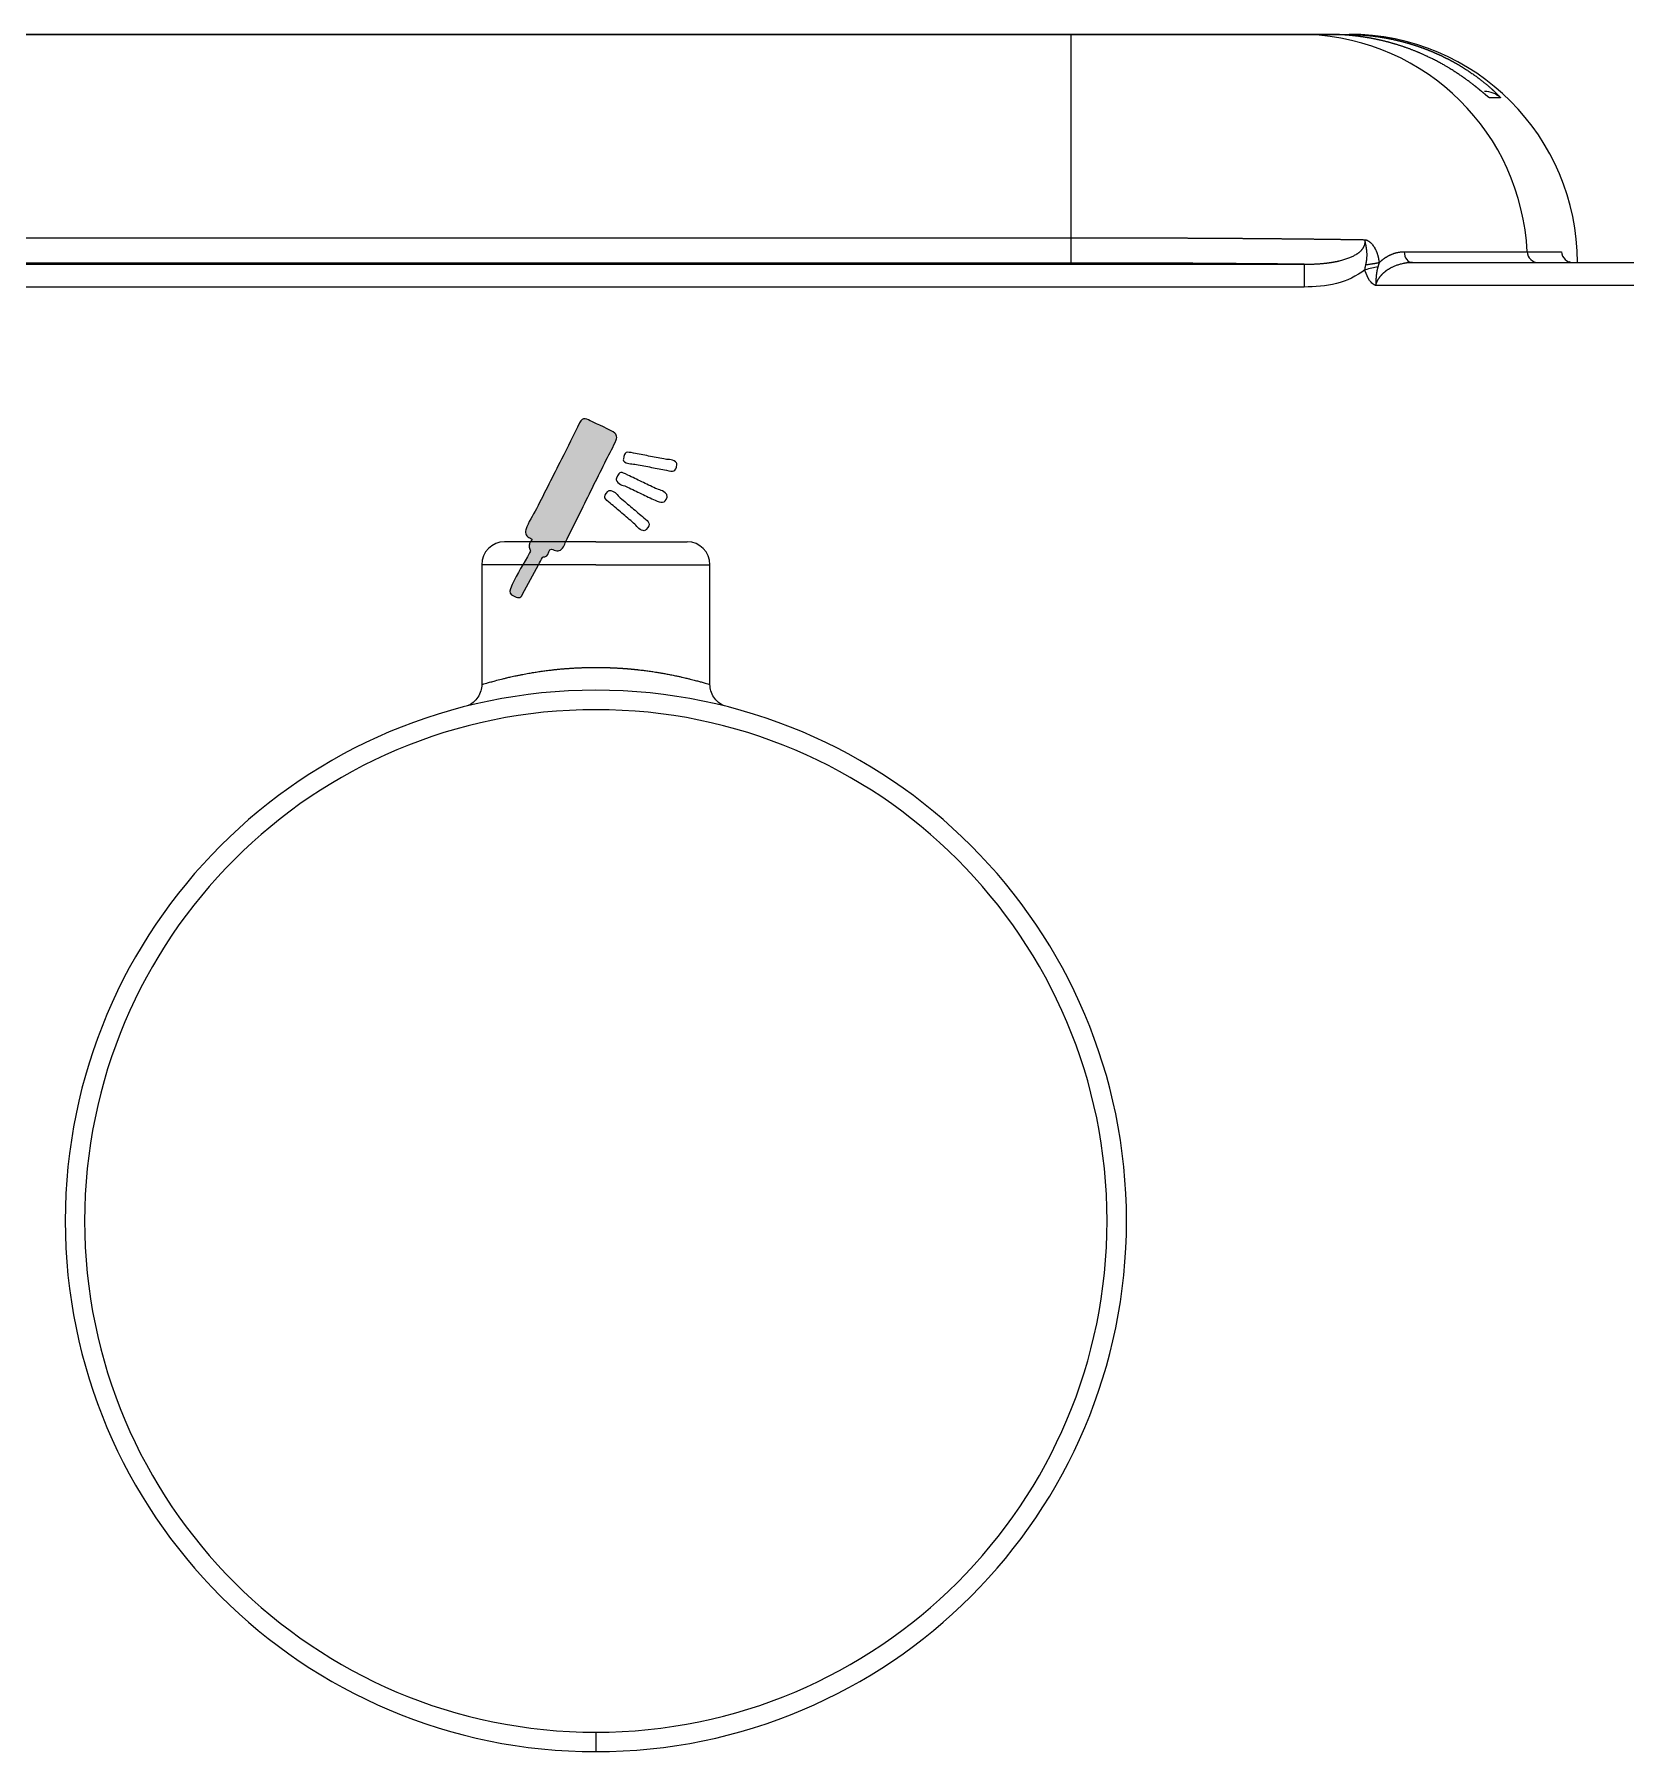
# Model space of a CAD drawing. Extents: x 4791 to 7950, y -233 to 2082.
# Drawn here: x 5818 to 5887.7, y 317.2 to 392.4 of the extents above; entities that cross this region are included whole.
import ezdxf

# ---------------------------------------------------------------- set-up
doc = ezdxf.new("R2010")
doc.units = 0
doc.header["$LTSCALE"] = 10
doc.header["$MEASUREMENT"] = 0
doc.layers.add('1', color=7, linetype='CONTINUOUS', true_color=0xffffff)
doc.layers.add('레이어 4', color=7, linetype='CONTINUOUS')

msp = doc.modelspace()

# ---------------------------------------------------------------- hatches: boundary and pattern name
at = {"layer": '레이어 4'}
h = msp.add_hatch(color=252, dxfattribs=at)
h.dxf.hatch_style = 2
edge = h.paths.add_edge_path()
edge.add_spline(control_points=[(5839.417, 367.878), (5839.331, 367.661), (5839.183, 367.716), (5839.015, 367.799), (5838.872, 367.871), (5838.833, 367.956), (5838.886, 368.109), (5839.064, 368.622), (5839.382, 369.048), (5839.631, 369.516), (5839.67, 369.59), (5839.71, 369.665), (5839.749, 369.739), (5839.763, 369.764), (5839.771, 369.785), (5839.752, 369.812), (5839.736, 369.837), (5839.724, 369.863), (5839.715, 369.892), (5839.697, 369.952), (5839.696, 370.007), (5839.715, 370.067), (5839.727, 370.11), (5839.75, 370.147), (5839.77, 370.186), (5839.788, 370.221), (5839.887, 370.253), (5839.819, 370.293), (5839.764, 370.327), (5839.706, 370.353), (5839.653, 370.392), (5839.582, 370.443), (5839.56, 370.503), (5839.551, 370.587), (5839.548, 370.627), (5839.551, 370.663), (5839.562, 370.701), (5839.664, 371.04), (5839.87, 371.316), (5840.025, 371.622), (5840.389, 372.344), (5840.754, 373.065), (5841.119, 373.787), (5841.39, 374.319), (5841.659, 374.853), (5841.917, 375.391), (5842.051, 375.673), (5842.248, 375.543), (5842.453, 375.44), (5842.622, 375.356), (5843.311, 375.062), (5843.461, 374.93), (5843.521, 374.877), (5843.541, 374.822), (5843.542, 374.744), (5843.543, 374.706), (5843.536, 374.673), (5843.521, 374.638), (5843.392, 374.338), (5843.231, 374.055), (5843.086, 373.763), (5842.726, 373.039), (5842.366, 372.316), (5842.006, 371.591), (5841.792, 371.161), (5841.578, 370.731), (5841.364, 370.302), (5841.287, 370.147), (5841.255, 369.976), (5841.118, 369.846), (5841.057, 369.789), (5841, 369.765), (5840.916, 369.774), (5840.831, 369.783), (5840.763, 369.826), (5840.686, 369.851), (5840.583, 369.885), (5840.531, 369.594), (5840.478, 369.558), (5840.441, 369.534), (5840.404, 369.52), (5840.36, 369.513), (5840.335, 369.509), (5840.307, 369.522), (5840.29, 369.49), (5840.231, 369.382), (5840.173, 369.275), (5840.115, 369.167), (5839.882, 368.737), (5839.65, 368.308), (5839.417, 367.878)], knot_values=[0, 0, 0, 0, 1, 1, 1, 2, 2, 2, 3, 3, 3, 4, 4, 4, 5, 5, 5, 6, 6, 6, 7, 7, 7, 8, 8, 8, 9, 9, 9, 10, 10, 10, 11, 11, 11, 12, 12, 12, 13, 13, 13, 14, 14, 14, 15, 15, 15, 16, 16, 16, 17, 17, 17, 18, 18, 18, 19, 19, 19, 20, 20, 20, 21, 21, 21, 22, 22, 22, 23, 23, 23, 24, 24, 24, 25, 25, 25, 26, 26, 26, 27, 27, 27, 28, 28, 28, 29, 29, 29, 30, 30, 30, 30], degree=3, periodic=0)

# ---------------------------------------------------------------- linework, layer by layer
at = {"layer": '1', "color": 7, "linetype": 'Continuous', "lineweight": -3}
for p, q in [((5863.447, 392.397), (5437.816, 392.397)), ((5863.447, 392.396), (5437.816, 392.396)), ((5809.58, 392.404), (5875.462, 392.404)), ((5863.447, 392.397), (5863.447, 392.396)), ((5873.844, 392.396), (5863.447, 392.396)), ((5863.447, 383.495), (5863.447, 392.396)), ((5875.024, 392.397), (5873.804, 392.397)), ((5875.064, 392.396), (5873.844, 392.396)), ((5875.462, 392.404), (5875.63, 392.404)), ((5882.257, 389.626), (5881.78, 389.626)), ((5443.317, 383.495), (5863.447, 383.495)), ((5863.447, 382.386), (5863.447, 383.495)), ((5863.447, 382.386), (5443.317, 382.386)), ((5641.79, 382.334), (5873.659, 382.334)), ((5873.659, 382.334), (5873.659, 381.334)), ((5878.041, 382.88), (5883.432, 382.88)), ((5878.405, 382.404), (5939.057, 382.404)), ((5883.432, 382.88), (5884.94, 382.88)), ((5873.659, 381.334), (5641.79, 381.334)), ((5939.057, 381.404), (5876.79, 381.404)), ((5842.628, 370.171), (5838.628, 370.171)), ((5842.628, 370.171), (5846.628, 370.171)), ((5837.628, 369.171), (5837.628, 363.915)), ((5842.628, 369.171), (5837.628, 369.171)), ((5842.628, 369.171), (5847.628, 369.171)), ((5847.628, 363.915), (5847.628, 369.171)), ((5842.628, 318.023), (5842.628, 317.171))]:
    msp.add_line(p, q, dxfattribs=at)
for centre, radius, start, end in [((5838.628, 369.171), 1, 90, 180), ((5846.628, 369.171), 1, 0, 90), ((5842.628, 340.421), 23.25, 90, 270), ((5842.628, 340.421), 23.25, 270, 90), ((5842.628, 340.421), 22.398, 90, 270), ((5842.628, 340.421), 22.398, 270, 90)]:
    msp.add_arc(centre, radius, start, end, dxfattribs=at)
for centre, major_axis, ratio, start_param, end_param in [((5873.804, 391.397), (0, 1), 0.999848, 6.243285, 6.283188), ((5873.445, 382.404), (0, -10), 0.999848, 1.618433, 3.101692), ((5875.63, 382.404), (10.002, 0), 0.999848, 0, 1.570796), ((5881.566, 388.904), (0, 1), 0.999848, 5.519399, 6.283185), ((5878.405, 382.904), (0, 0.5), 0.730115, 1.618433, 3.141593), ((5883.931, 382.904), (0, -0.5), 0.999848, 4.760026, 6.283185), ((5885.439, 382.904), (0, 0.5), 0.999848, 1.618433, 3.141593)]:
    msp.add_ellipse(centre, major_axis=major_axis, ratio=ratio, start_param=start_param, end_param=end_param, dxfattribs=at)
for points, knots in [([(5881.78, 389.626), (5881.78, 389.626), (5881.779, 389.626), (5881.778, 389.627), (5881.777, 389.627), (5881.775, 389.628), (5881.774, 389.628), (5881.772, 389.629), (5881.77, 389.63), (5881.768, 389.632), (5881.766, 389.633), (5881.763, 389.635), (5881.76, 389.636), (5881.758, 389.638), (5881.755, 389.64), (5881.751, 389.643), (5881.748, 389.645), (5881.745, 389.648), (5881.741, 389.651), (5881.737, 389.653), (5881.733, 389.657), (5881.729, 389.66), (5881.725, 389.663), (5881.72, 389.667), (5881.715, 389.671), (5881.71, 389.675), (5881.705, 389.679), (5881.7, 389.683), (5881.695, 389.687), (5881.689, 389.692), (5881.683, 389.697), (5881.677, 389.701), (5881.671, 389.707), (5881.665, 389.712), (5881.658, 389.717), (5881.651, 389.723), (5881.645, 389.728), (5881.638, 389.734), (5881.63, 389.74), (5881.623, 389.747), (5881.615, 389.753), (5881.608, 389.759), (5881.6, 389.766), (5881.591, 389.773), (5881.583, 389.78), (5881.575, 389.787), (5881.566, 389.794), (5881.557, 389.802), (5881.548, 389.809), (5881.539, 389.817), (5881.529, 389.825), (5881.52, 389.833), (5881.51, 389.841), (5881.5, 389.85), (5881.49, 389.858), (5881.479, 389.867), (5881.469, 389.876), (5881.458, 389.885), (5881.447, 389.894), (5881.436, 389.903), (5881.425, 389.912), (5881.413, 389.922), (5881.401, 389.932), (5881.389, 389.941), (5881.377, 389.951), (5881.365, 389.962), (5881.352, 389.972), (5881.34, 389.982), (5881.327, 389.993), (5881.314, 390.003), (5881.3, 390.014), (5881.287, 390.025), (5881.273, 390.036), (5881.259, 390.047), (5881.245, 390.059), (5881.231, 390.07), (5881.216, 390.082), (5881.202, 390.094), (5881.187, 390.106), (5881.171, 390.118), (5881.156, 390.13), (5881.141, 390.142), (5881.125, 390.154), (5881.109, 390.167), (5881.093, 390.179), (5881.076, 390.192), (5881.047, 390.215), (5881.004, 390.248), (5880.946, 390.292), (5880.886, 390.337), (5880.824, 390.383), (5880.761, 390.429), (5880.696, 390.476), (5880.629, 390.523), (5880.56, 390.571), (5880.489, 390.62), (5880.416, 390.669), (5880.342, 390.718), (5880.265, 390.768), (5880.187, 390.818), (5880.106, 390.869), (5880.036, 390.912), (5879.976, 390.948), (5879.925, 390.979), (5879.869, 391.012), (5879.807, 391.048), (5879.74, 391.086), (5879.668, 391.126), (5879.59, 391.169), (5879.507, 391.214), (5879.418, 391.261), (5879.333, 391.304), (5879.254, 391.344), (5879.184, 391.378), (5879.118, 391.41), (5879.053, 391.441), (5878.992, 391.469), (5878.933, 391.496), (5878.877, 391.521), (5878.824, 391.545), (5878.773, 391.567), (5878.726, 391.587), (5878.681, 391.606), (5878.639, 391.624), (5878.593, 391.643), (5878.541, 391.664), (5878.484, 391.687), (5878.427, 391.709), (5878.37, 391.731), (5878.314, 391.752), (5878.258, 391.773), (5878.202, 391.794), (5878.147, 391.813), (5878.092, 391.833), (5878.038, 391.852), (5877.983, 391.87), (5877.93, 391.888), (5877.876, 391.905), (5877.823, 391.922), (5877.771, 391.939), (5877.719, 391.955), (5877.667, 391.971), (5877.616, 391.986), (5877.565, 392.001), (5877.514, 392.015), (5877.464, 392.029), (5877.414, 392.043), (5877.365, 392.056), (5877.316, 392.069), (5877.268, 392.082), (5877.22, 392.094), (5877.172, 392.106), (5877.125, 392.117), (5877.078, 392.128), (5877.032, 392.139), (5876.986, 392.149), (5876.941, 392.159), (5876.896, 392.169), (5876.852, 392.179), (5876.808, 392.188), (5876.764, 392.197), (5876.721, 392.206), (5876.679, 392.214), (5876.637, 392.222), (5876.595, 392.23), (5876.554, 392.237), (5876.513, 392.245), (5876.473, 392.252), (5876.433, 392.258), (5876.394, 392.265), (5876.355, 392.271), (5876.317, 392.277), (5876.279, 392.283), (5876.242, 392.289), (5876.205, 392.294), (5876.169, 392.299), (5876.133, 392.304), (5876.095, 392.31), (5876.055, 392.315), (5876.013, 392.32), (5875.972, 392.326), (5875.931, 392.33), (5875.892, 392.335), (5875.854, 392.339), (5875.816, 392.343), (5875.78, 392.347), (5875.744, 392.351), (5875.709, 392.354), (5875.675, 392.357), (5875.642, 392.361), (5875.61, 392.363), (5875.579, 392.366), (5875.548, 392.369), (5875.519, 392.371), (5875.491, 392.373), (5875.463, 392.375), (5875.436, 392.377), (5875.411, 392.379), (5875.386, 392.38), (5875.362, 392.382), (5875.339, 392.383), (5875.317, 392.385), (5875.296, 392.386), (5875.276, 392.387), (5875.256, 392.388), (5875.238, 392.389), (5875.22, 392.39), (5875.204, 392.391), (5875.188, 392.391), (5875.173, 392.392), (5875.16, 392.393), (5875.147, 392.393), (5875.135, 392.394), (5875.124, 392.394), (5875.114, 392.395), (5875.104, 392.395), (5875.096, 392.395), (5875.089, 392.395), (5875.082, 392.396), (5875.077, 392.396), (5875.072, 392.396), (5875.068, 392.396), (5875.066, 392.396), (5875.065, 392.396), (5875.064, 392.396)], [0, 0, 0, 0, 0.003246, 0.006482, 0.009708, 0.012924, 0.016131, 0.019329, 0.022518, 0.025697, 0.028867, 0.032028, 0.03518, 0.038323, 0.041458, 0.044584, 0.047701, 0.05081, 0.05391, 0.057003, 0.060087, 0.063163, 0.066231, 0.069292, 0.072345, 0.07539, 0.078427, 0.081458, 0.08448, 0.087496, 0.090505, 0.093507, 0.096502, 0.09949, 0.102471, 0.105446, 0.108415, 0.111377, 0.114334, 0.117284, 0.120228, 0.123167, 0.126099, 0.129027, 0.131948, 0.134865, 0.137776, 0.140682, 0.143584, 0.14648, 0.149372, 0.152259, 0.155142, 0.15802, 0.160895, 0.163765, 0.166631, 0.169493, 0.172352, 0.175207, 0.178059, 0.180907, 0.183753, 0.186595, 0.189434, 0.192271, 0.195105, 0.197937, 0.200766, 0.203593, 0.206417, 0.20924, 0.212061, 0.214881, 0.217698, 0.220515, 0.22333, 0.226144, 0.228957, 0.231769, 0.23458, 0.23739, 0.240201, 0.243011, 0.24582, 0.24863, 0.25144, 0.260695, 0.269793, 0.278742, 0.287548, 0.29622, 0.304766, 0.313196, 0.321517, 0.32974, 0.337875, 0.345931, 0.35392, 0.361851, 0.369736, 0.377586, 0.381859, 0.38657, 0.391718, 0.397303, 0.403326, 0.409788, 0.416688, 0.424027, 0.431805, 0.440022, 0.446249, 0.452238, 0.45799, 0.463505, 0.468783, 0.473824, 0.478628, 0.483195, 0.487526, 0.49162, 0.495478, 0.4991, 0.502486, 0.5075, 0.512495, 0.517472, 0.522432, 0.527374, 0.532299, 0.537207, 0.542099, 0.546975, 0.551835, 0.55668, 0.56151, 0.566325, 0.571126, 0.575913, 0.580687, 0.585447, 0.590194, 0.594929, 0.599651, 0.604362, 0.609061, 0.613749, 0.618427, 0.623094, 0.627752, 0.632399, 0.637038, 0.641668, 0.64629, 0.650904, 0.65551, 0.660109, 0.664701, 0.669287, 0.673867, 0.678442, 0.683011, 0.687575, 0.692136, 0.696692, 0.701245, 0.705795, 0.710342, 0.714887, 0.71943, 0.723972, 0.728513, 0.733053, 0.737593, 0.742133, 0.746674, 0.751216, 0.756813, 0.762389, 0.767947, 0.773487, 0.779009, 0.784514, 0.790002, 0.795476, 0.800935, 0.80638, 0.811812, 0.817232, 0.82264, 0.828038, 0.833426, 0.838805, 0.844175, 0.849538, 0.854895, 0.860245, 0.865591, 0.870932, 0.87627, 0.881605, 0.886939, 0.892272, 0.897604, 0.902938, 0.908273, 0.91361, 0.918951, 0.924295, 0.929645, 0.935, 0.940362, 0.945731, 0.951108, 0.956494, 0.96189, 0.967296, 0.972714, 0.978144, 0.983587, 0.989043, 0.994514, 1, 1, 1, 1]), ([(5875.462, 392.404), (5875.476, 392.404), (5875.505, 392.404), (5875.549, 392.404), (5875.592, 392.403), (5875.635, 392.403), (5875.678, 392.402), (5875.721, 392.401), (5875.764, 392.4), (5875.806, 392.398), (5875.849, 392.397), (5875.892, 392.395), (5875.934, 392.393), (5875.976, 392.391), (5876.018, 392.389), (5876.061, 392.386), (5876.103, 392.384), (5876.144, 392.381), (5876.186, 392.378), (5876.228, 392.375), (5876.269, 392.371), (5876.311, 392.368), (5876.352, 392.364), (5876.393, 392.361), (5876.434, 392.357), (5876.475, 392.353), (5876.516, 392.348), (5876.557, 392.344), (5876.597, 392.339), (5876.638, 392.335), (5876.678, 392.33), (5876.719, 392.325), (5876.759, 392.319), (5876.799, 392.314), (5876.839, 392.309), (5876.878, 392.303), (5876.918, 392.297), (5876.958, 392.291), (5876.997, 392.285), (5877.036, 392.279), (5877.076, 392.273), (5877.115, 392.266), (5877.154, 392.26), (5877.192, 392.253), (5877.231, 392.246), (5877.27, 392.239), (5877.308, 392.232), (5877.346, 392.224), (5877.385, 392.217), (5877.423, 392.209), (5877.461, 392.202), (5877.498, 392.194), (5877.536, 392.186), (5877.574, 392.178), (5877.611, 392.17), (5877.648, 392.161), (5877.685, 392.153), (5877.722, 392.144), (5877.759, 392.135), (5877.796, 392.127), (5877.833, 392.118), (5877.869, 392.109), (5877.906, 392.099), (5877.942, 392.09), (5877.978, 392.081), (5878.014, 392.071), (5878.05, 392.062), (5878.086, 392.052), (5878.121, 392.042), (5878.157, 392.032), (5878.192, 392.022), (5878.227, 392.012), (5878.262, 392.002), (5878.297, 391.991), (5878.332, 391.981), (5878.367, 391.97), (5878.401, 391.96), (5878.436, 391.949), (5878.47, 391.938), (5878.504, 391.927), (5878.538, 391.916), (5878.572, 391.905), (5878.606, 391.894), (5878.639, 391.882), (5878.673, 391.871), (5878.706, 391.86), (5878.739, 391.848), (5878.772, 391.836), (5878.805, 391.825), (5878.838, 391.813), (5878.871, 391.801), (5878.903, 391.789), (5878.936, 391.777), (5878.968, 391.765), (5879, 391.752), (5879.032, 391.74), (5879.064, 391.728), (5879.096, 391.715), (5879.127, 391.703), (5879.159, 391.69), (5879.19, 391.677), (5879.221, 391.664), (5879.252, 391.652), (5879.283, 391.639), (5879.314, 391.626), (5879.345, 391.613), (5879.375, 391.6), (5879.406, 391.586), (5879.436, 391.573), (5879.466, 391.56), (5879.496, 391.546), (5879.526, 391.533), (5879.555, 391.52), (5879.585, 391.506), (5879.614, 391.492), (5879.644, 391.479), (5879.673, 391.465), (5879.702, 391.451), (5879.731, 391.437), (5879.759, 391.423), (5879.788, 391.41), (5879.817, 391.396), (5879.845, 391.382), (5879.873, 391.367), (5879.901, 391.353), (5879.929, 391.339), (5879.957, 391.325), (5879.985, 391.311), (5880.012, 391.296), (5880.04, 391.282), (5880.067, 391.268), (5880.094, 391.253), (5880.121, 391.239), (5880.148, 391.224), (5880.175, 391.209), (5880.201, 391.195), (5880.228, 391.18), (5880.254, 391.166), (5880.281, 391.151), (5880.307, 391.136), (5880.333, 391.121), (5880.358, 391.106), (5880.384, 391.092), (5880.41, 391.077), (5880.435, 391.062), (5880.46, 391.047), (5880.486, 391.032), (5880.533, 391.004), (5880.6, 390.963), (5880.687, 390.909), (5880.771, 390.855), (5880.853, 390.801), (5880.932, 390.748), (5881.009, 390.696), (5881.084, 390.644), (5881.156, 390.592), (5881.226, 390.542), (5881.293, 390.492), (5881.358, 390.442), (5881.421, 390.394), (5881.482, 390.346), (5881.54, 390.299), (5881.597, 390.254), (5881.651, 390.209), (5881.703, 390.165), (5881.753, 390.122), (5881.8, 390.081), (5881.84, 390.046), (5881.871, 390.018), (5881.896, 389.996), (5881.919, 389.975), (5881.942, 389.954), (5881.964, 389.933), (5881.985, 389.914), (5882.005, 389.895), (5882.024, 389.876), (5882.043, 389.858), (5882.061, 389.841), (5882.078, 389.825), (5882.094, 389.809), (5882.11, 389.793), (5882.124, 389.779), (5882.138, 389.765), (5882.151, 389.751), (5882.164, 389.739), (5882.175, 389.726), (5882.186, 389.715), (5882.196, 389.704), (5882.205, 389.694), (5882.214, 389.685), (5882.222, 389.676), (5882.229, 389.668), (5882.235, 389.661), (5882.241, 389.654), (5882.245, 389.649), (5882.25, 389.643), (5882.253, 389.639), (5882.255, 389.635), (5882.257, 389.632), (5882.258, 389.629), (5882.259, 389.628), (5882.259, 389.626), (5882.258, 389.626), (5882.257, 389.626)], [0, 0, 0, 0, 0.003778, 0.007547, 0.011307, 0.01506, 0.018804, 0.02254, 0.026267, 0.029987, 0.033698, 0.037402, 0.041097, 0.044785, 0.048465, 0.052138, 0.055802, 0.05946, 0.063109, 0.066751, 0.070386, 0.074014, 0.077634, 0.081248, 0.084854, 0.088453, 0.092045, 0.095631, 0.09921, 0.102782, 0.106347, 0.109906, 0.113458, 0.117004, 0.120544, 0.124077, 0.127604, 0.131125, 0.134641, 0.13815, 0.141653, 0.145151, 0.148642, 0.152129, 0.155609, 0.159085, 0.162555, 0.166019, 0.169479, 0.172933, 0.176382, 0.179826, 0.183266, 0.1867, 0.19013, 0.193556, 0.196976, 0.200393, 0.203804, 0.207212, 0.210615, 0.214015, 0.21741, 0.220801, 0.224189, 0.227572, 0.230952, 0.234329, 0.237702, 0.241071, 0.244438, 0.247801, 0.25116, 0.254517, 0.257871, 0.261222, 0.26457, 0.267915, 0.271258, 0.274599, 0.277937, 0.281272, 0.284606, 0.287937, 0.291266, 0.294593, 0.297918, 0.301242, 0.304564, 0.307884, 0.311203, 0.31452, 0.317836, 0.321151, 0.324465, 0.327778, 0.331089, 0.3344, 0.33771, 0.34102, 0.344329, 0.347637, 0.350945, 0.354253, 0.357561, 0.360868, 0.364176, 0.367483, 0.370791, 0.374099, 0.377408, 0.380717, 0.384026, 0.387336, 0.390647, 0.393959, 0.397272, 0.400586, 0.403901, 0.407217, 0.410534, 0.413853, 0.417173, 0.420495, 0.423819, 0.427144, 0.430471, 0.4338, 0.437132, 0.440465, 0.443801, 0.447139, 0.450479, 0.453822, 0.457168, 0.460516, 0.463867, 0.467221, 0.470578, 0.473938, 0.477301, 0.480667, 0.484037, 0.48741, 0.490786, 0.494166, 0.49755, 0.500938, 0.513214, 0.525471, 0.537712, 0.549945, 0.562176, 0.574411, 0.586655, 0.598915, 0.611196, 0.623506, 0.635849, 0.648232, 0.66066, 0.67314, 0.685676, 0.698275, 0.710943, 0.723684, 0.736503, 0.749408, 0.756814, 0.764195, 0.77155, 0.778882, 0.786191, 0.793477, 0.800743, 0.807989, 0.815216, 0.822425, 0.829617, 0.836794, 0.843956, 0.851104, 0.858239, 0.865363, 0.872477, 0.879581, 0.886678, 0.893767, 0.90085, 0.907928, 0.915002, 0.922074, 0.929144, 0.936213, 0.943283, 0.950355, 0.95743, 0.964509, 0.971592, 0.978682, 0.985779, 0.992885, 1, 1, 1, 1]), ([(5863.447, 383.495), (5863.471, 383.495), (5863.519, 383.495), (5863.592, 383.495), (5863.665, 383.495), (5863.738, 383.495), (5863.811, 383.495), (5863.884, 383.495), (5863.957, 383.495), (5864.03, 383.495), (5864.103, 383.495), (5864.176, 383.495), (5864.249, 383.495), (5864.322, 383.495), (5864.396, 383.494), (5864.469, 383.494), (5864.542, 383.494), (5864.615, 383.494), (5864.688, 383.494), (5864.762, 383.494), (5864.835, 383.494), (5864.908, 383.494), (5864.982, 383.494), (5865.055, 383.494), (5865.128, 383.494), (5865.202, 383.493), (5865.275, 383.493), (5865.348, 383.493), (5865.422, 383.493), (5865.495, 383.493), (5865.568, 383.493), (5865.642, 383.493), (5865.715, 383.492), (5865.789, 383.492), (5865.862, 383.492), (5865.936, 383.492), (5866.009, 383.492), (5866.082, 383.492), (5866.156, 383.491), (5866.229, 383.491), (5866.303, 383.491), (5866.376, 383.491), (5866.449, 383.491), (5866.523, 383.49), (5866.596, 383.49), (5866.67, 383.49), (5866.743, 383.49), (5866.816, 383.49), (5866.89, 383.489), (5866.963, 383.489), (5867.036, 383.489), (5867.11, 383.489), (5867.183, 383.488), (5867.256, 383.488), (5867.329, 383.488), (5867.403, 383.487), (5867.476, 383.487), (5867.549, 383.487), (5867.622, 383.487), (5867.695, 383.486), (5867.768, 383.486), (5867.842, 383.486), (5867.915, 383.485), (5867.988, 383.485), (5868.061, 383.485), (5868.134, 383.484), (5868.207, 383.484), (5868.279, 383.484), (5868.352, 383.483), (5868.425, 383.483), (5868.498, 383.483), (5868.571, 383.482), (5868.643, 383.482), (5868.716, 383.482), (5868.789, 383.481), (5868.861, 383.481), (5868.934, 383.481), (5869.006, 383.48), (5869.079, 383.48), (5869.151, 383.479), (5869.224, 383.479), (5869.296, 383.479), (5869.368, 383.478), (5869.44, 383.478), (5869.513, 383.477), (5869.585, 383.477), (5869.657, 383.476), (5869.729, 383.476), (5869.801, 383.476), (5869.873, 383.475), (5869.945, 383.475), (5870.016, 383.474), (5870.088, 383.474), (5870.16, 383.473), (5870.231, 383.473), (5870.303, 383.472), (5870.374, 383.472), (5870.446, 383.471), (5870.517, 383.471), (5870.588, 383.47), (5870.659, 383.47), (5870.73, 383.469), (5870.801, 383.469), (5870.872, 383.468), (5870.943, 383.468), (5871.014, 383.467), (5871.085, 383.467), (5871.155, 383.466), (5871.226, 383.466), (5871.296, 383.465), (5871.367, 383.465), (5871.437, 383.464), (5871.507, 383.463), (5871.578, 383.463), (5871.648, 383.462), (5871.718, 383.462), (5871.787, 383.461), (5871.857, 383.46), (5871.927, 383.46), (5871.997, 383.459), (5872.066, 383.459), (5872.135, 383.458), (5872.205, 383.457), (5872.274, 383.457), (5872.343, 383.456), (5872.412, 383.456), (5872.481, 383.455), (5872.55, 383.454), (5872.618, 383.454), (5872.687, 383.453), (5872.756, 383.452), (5872.824, 383.452), (5872.892, 383.451), (5872.96, 383.45), (5873.028, 383.45), (5873.096, 383.449), (5873.164, 383.448), (5873.232, 383.448), (5873.299, 383.447), (5873.367, 383.446), (5873.434, 383.445), (5873.502, 383.445), (5873.569, 383.444), (5873.636, 383.443), (5873.702, 383.443), (5873.769, 383.442), (5873.836, 383.441), (5873.902, 383.44), (5873.969, 383.44), (5874.035, 383.439), (5874.101, 383.438), (5874.167, 383.437), (5874.233, 383.437), (5874.298, 383.436), (5874.364, 383.435), (5874.429, 383.434), (5874.495, 383.433), (5874.56, 383.433), (5874.625, 383.432), (5874.69, 383.431), (5874.754, 383.43), (5874.819, 383.429), (5874.883, 383.429), (5874.948, 383.428), (5875.012, 383.427), (5875.076, 383.426), (5875.139, 383.425), (5875.203, 383.424), (5875.267, 383.424), (5875.33, 383.423), (5875.393, 383.422), (5875.456, 383.421), (5875.519, 383.42), (5875.582, 383.419), (5875.644, 383.418), (5875.707, 383.417), (5875.769, 383.417), (5875.831, 383.416), (5875.893, 383.415), (5875.955, 383.414), (5876.016, 383.413), (5876.078, 383.412), (5876.139, 383.411), (5876.2, 383.41), (5876.261, 383.409), (5876.301, 383.409), (5876.322, 383.408)], [0, 0, 0, 0, 0.005205, 0.010412, 0.015621, 0.020833, 0.026048, 0.031265, 0.036484, 0.041706, 0.046931, 0.052158, 0.057387, 0.06262, 0.067854, 0.073091, 0.078331, 0.083573, 0.088818, 0.094065, 0.099314, 0.104566, 0.109821, 0.115078, 0.120338, 0.1256, 0.130865, 0.136132, 0.141402, 0.146674, 0.151949, 0.157226, 0.162506, 0.167788, 0.173073, 0.17836, 0.18365, 0.188942, 0.194237, 0.199534, 0.204834, 0.210137, 0.215442, 0.220749, 0.226059, 0.231371, 0.236686, 0.242004, 0.247324, 0.252646, 0.257971, 0.263299, 0.268629, 0.273961, 0.279296, 0.284634, 0.289974, 0.295316, 0.300662, 0.306009, 0.311359, 0.316712, 0.322067, 0.327425, 0.332785, 0.338148, 0.343513, 0.348881, 0.354251, 0.359624, 0.364999, 0.370377, 0.375757, 0.38114, 0.386526, 0.391913, 0.397304, 0.402697, 0.408092, 0.41349, 0.418891, 0.424294, 0.429699, 0.435107, 0.440518, 0.445931, 0.451347, 0.456765, 0.462185, 0.467609, 0.473034, 0.478463, 0.483893, 0.489327, 0.494762, 0.500201, 0.505642, 0.511085, 0.516531, 0.521979, 0.52743, 0.532884, 0.53834, 0.543798, 0.549259, 0.554723, 0.560189, 0.565657, 0.571128, 0.576602, 0.582078, 0.587557, 0.593038, 0.598522, 0.604008, 0.609497, 0.614988, 0.620482, 0.625979, 0.631477, 0.636979, 0.642483, 0.647989, 0.653498, 0.65901, 0.664524, 0.67004, 0.67556, 0.681081, 0.686605, 0.692132, 0.697661, 0.703193, 0.708727, 0.714264, 0.719804, 0.725345, 0.73089, 0.736437, 0.741986, 0.747538, 0.753093, 0.75865, 0.76421, 0.769772, 0.775336, 0.780903, 0.786473, 0.792045, 0.79762, 0.803198, 0.808777, 0.81436, 0.819945, 0.825532, 0.831122, 0.836715, 0.84231, 0.847907, 0.853507, 0.85911, 0.864715, 0.870323, 0.875933, 0.881546, 0.887161, 0.892779, 0.898399, 0.904022, 0.909648, 0.915276, 0.920906, 0.926539, 0.932175, 0.937813, 0.943454, 0.949097, 0.954743, 0.960391, 0.966042, 0.971695, 0.977351, 0.983009, 0.98867, 0.994334, 1, 1, 1, 1]), ([(5873.659, 382.334), (5873.676, 382.334), (5873.711, 382.334), (5873.762, 382.334), (5873.813, 382.335), (5873.863, 382.335), (5873.913, 382.336), (5873.962, 382.337), (5874.01, 382.339), (5874.058, 382.341), (5874.105, 382.343), (5874.151, 382.345), (5874.196, 382.347), (5874.241, 382.35), (5874.285, 382.353), (5874.329, 382.356), (5874.372, 382.359), (5874.414, 382.363), (5874.455, 382.366), (5874.496, 382.37), (5874.535, 382.374), (5874.575, 382.378), (5874.613, 382.382), (5874.651, 382.387), (5874.688, 382.391), (5874.724, 382.396), (5874.76, 382.401), (5874.794, 382.406), (5874.829, 382.411), (5874.862, 382.416), (5874.895, 382.421), (5874.926, 382.427), (5874.958, 382.432), (5874.988, 382.438), (5875.018, 382.443), (5875.047, 382.449), (5875.075, 382.454), (5875.102, 382.46), (5875.129, 382.466), (5875.155, 382.471), (5875.18, 382.477), (5875.231, 382.489), (5875.304, 382.507), (5875.4, 382.534), (5875.491, 382.562), (5875.577, 382.592), (5875.658, 382.623), (5875.734, 382.655), (5875.805, 382.688), (5875.871, 382.722), (5875.922, 382.751), (5875.959, 382.774), (5875.984, 382.79), (5876.008, 382.807), (5876.031, 382.823), (5876.054, 382.84), (5876.075, 382.857), (5876.096, 382.874), (5876.116, 382.892), (5876.135, 382.909), (5876.153, 382.927), (5876.17, 382.945), (5876.187, 382.963), (5876.202, 382.982), (5876.217, 383), (5876.231, 383.019), (5876.244, 383.037), (5876.256, 383.056), (5876.267, 383.075), (5876.277, 383.094), (5876.287, 383.113), (5876.295, 383.132), (5876.303, 383.151), (5876.31, 383.171), (5876.316, 383.19), (5876.321, 383.209), (5876.325, 383.228), (5876.328, 383.247), (5876.33, 383.266), (5876.332, 383.286), (5876.332, 383.305), (5876.332, 383.324), (5876.331, 383.343), (5876.329, 383.361), (5876.326, 383.38), (5876.323, 383.393), (5876.322, 383.399)], [0, 0, 0, 0, 0.0167, 0.033193, 0.049478, 0.065556, 0.081424, 0.097082, 0.112529, 0.127765, 0.142788, 0.157598, 0.172194, 0.186575, 0.200741, 0.21469, 0.228421, 0.241935, 0.25523, 0.268305, 0.281159, 0.293793, 0.306205, 0.318394, 0.33036, 0.342101, 0.353618, 0.36491, 0.375976, 0.386815, 0.397427, 0.407812, 0.417968, 0.427895, 0.437592, 0.44706, 0.456298, 0.465304, 0.47408, 0.482624, 0.490936, 0.499015, 0.532147, 0.563942, 0.594399, 0.623514, 0.651288, 0.677723, 0.702823, 0.726596, 0.749053, 0.75867, 0.7681, 0.777346, 0.786409, 0.795292, 0.803997, 0.812527, 0.820885, 0.829074, 0.837097, 0.844959, 0.852661, 0.86021, 0.867609, 0.874863, 0.881978, 0.888957, 0.895808, 0.902537, 0.909149, 0.915653, 0.922054, 0.928362, 0.934583, 0.940728, 0.946803, 0.952819, 0.958785, 0.964712, 0.970608, 0.976484, 0.982351, 0.988219, 0.994099, 1, 1, 1, 1]), ([(5876.322, 383.408), (5876.324, 383.408), (5876.329, 383.408), (5876.336, 383.407), (5876.343, 383.407), (5876.35, 383.406), (5876.357, 383.404), (5876.364, 383.403), (5876.372, 383.401), (5876.379, 383.399), (5876.386, 383.397), (5876.393, 383.395), (5876.401, 383.392), (5876.408, 383.389), (5876.416, 383.386), (5876.423, 383.383), (5876.431, 383.379), (5876.438, 383.375), (5876.446, 383.371), (5876.454, 383.367), (5876.461, 383.362), (5876.469, 383.358), (5876.477, 383.353), (5876.485, 383.348), (5876.493, 383.342), (5876.501, 383.337), (5876.509, 383.331), (5876.517, 383.325), (5876.525, 383.318), (5876.533, 383.312), (5876.541, 383.305), (5876.549, 383.298), (5876.573, 383.276), (5876.612, 383.238), (5876.663, 383.178), (5876.71, 383.112), (5876.745, 383.055), (5876.77, 383.009), (5876.787, 382.976), (5876.803, 382.942), (5876.818, 382.908), (5876.833, 382.873), (5876.847, 382.837), (5876.86, 382.8), (5876.872, 382.763), (5876.883, 382.725), (5876.894, 382.687), (5876.904, 382.647), (5876.913, 382.607), (5876.922, 382.567), (5876.93, 382.525), (5876.936, 382.483), (5876.943, 382.441), (5876.946, 382.412), (5876.948, 382.397)], [0, 0, 0, 0, 0.006653, 0.013341, 0.020068, 0.026838, 0.033656, 0.040526, 0.04745, 0.054433, 0.061479, 0.068591, 0.075773, 0.083027, 0.090358, 0.097768, 0.105261, 0.112839, 0.120505, 0.128262, 0.136113, 0.144061, 0.152107, 0.160254, 0.168505, 0.176861, 0.185326, 0.1939, 0.202586, 0.211386, 0.220301, 0.229334, 0.238486, 0.301985, 0.365475, 0.429432, 0.494318, 0.522631, 0.551009, 0.579475, 0.608055, 0.636772, 0.665648, 0.694706, 0.723969, 0.753459, 0.783197, 0.813204, 0.843501, 0.874107, 0.905042, 0.936323, 0.96797, 1, 1, 1, 1]), ([(5876.363, 382.302), (5876.364, 382.304), (5876.366, 382.311), (5876.368, 382.323), (5876.372, 382.338), (5876.375, 382.357), (5876.38, 382.379), (5876.384, 382.404), (5876.389, 382.433), (5876.394, 382.465), (5876.399, 382.5), (5876.404, 382.537), (5876.408, 382.577), (5876.412, 382.619), (5876.415, 382.664), (5876.416, 382.71), (5876.417, 382.758), (5876.416, 382.807), (5876.413, 382.85), (5876.41, 382.885), (5876.407, 382.913), (5876.404, 382.94), (5876.401, 382.965), (5876.398, 382.989), (5876.395, 383.012), (5876.392, 383.034), (5876.389, 383.054), (5876.386, 383.074), (5876.383, 383.092), (5876.38, 383.11), (5876.375, 383.137), (5876.368, 383.173), (5876.36, 383.218), (5876.35, 383.27), (5876.34, 383.319), (5876.331, 383.359), (5876.327, 383.379), (5876.324, 383.389), (5876.323, 383.394), (5876.323, 383.397), (5876.322, 383.398), (5876.322, 383.399)], [0, 0, 0, 0, 0.007378, 0.017987, 0.031785, 0.048714, 0.068704, 0.091666, 0.117497, 0.146075, 0.177265, 0.210911, 0.246843, 0.284876, 0.324814, 0.36645, 0.409575, 0.453982, 0.499474, 0.526636, 0.552471, 0.577043, 0.600414, 0.622643, 0.643787, 0.663899, 0.683028, 0.701221, 0.718523, 0.734975, 0.750615, 0.794695, 0.836124, 0.875522, 0.937753, 0.968863, 0.984427, 0.992212, 0.996106, 0.998053, 1, 1, 1, 1]), ([(5876.324, 382.095), (5876.324, 382.095), (5876.324, 382.096), (5876.324, 382.098), (5876.325, 382.1), (5876.325, 382.103), (5876.327, 382.111), (5876.328, 382.121), (5876.331, 382.142), (5876.335, 382.167), (5876.341, 382.2), (5876.347, 382.233), (5876.355, 382.268), (5876.36, 382.291), (5876.363, 382.302)], [0, 0, 0, 0, 0.002792, 0.009629, 0.020513, 0.03544, 0.0544, 0.130701, 0.184334, 0.355197, 0.496181, 0.667301, 0.835174, 1, 1, 1, 1]), ([(5878.405, 382.404), (5878.398, 382.404), (5878.383, 382.404), (5878.36, 382.404), (5878.337, 382.403), (5878.315, 382.402), (5878.293, 382.401), (5878.271, 382.4), (5878.249, 382.398), (5878.227, 382.396), (5878.205, 382.394), (5878.183, 382.392), (5878.162, 382.389), (5878.14, 382.386), (5878.119, 382.383), (5878.098, 382.38), (5878.077, 382.377), (5878.056, 382.373), (5878.014, 382.366), (5877.952, 382.353), (5877.872, 382.333), (5877.796, 382.311), (5877.725, 382.288), (5877.658, 382.263), (5877.595, 382.237), (5877.537, 382.211), (5877.488, 382.187), (5877.448, 382.166), (5877.414, 382.147), (5877.382, 382.128), (5877.35, 382.109), (5877.32, 382.089), (5877.29, 382.069), (5877.261, 382.048), (5877.233, 382.027), (5877.205, 382.006), (5877.179, 381.984), (5877.153, 381.962), (5877.128, 381.94), (5877.104, 381.918), (5877.081, 381.895), (5877.059, 381.873), (5877.037, 381.85), (5877.017, 381.826), (5876.997, 381.803), (5876.978, 381.78), (5876.96, 381.756), (5876.943, 381.733), (5876.926, 381.709), (5876.911, 381.685), (5876.896, 381.662), (5876.882, 381.638), (5876.869, 381.614), (5876.857, 381.591), (5876.846, 381.567), (5876.835, 381.543), (5876.825, 381.52), (5876.817, 381.497), (5876.809, 381.473), (5876.802, 381.45), (5876.795, 381.427), (5876.792, 381.412), (5876.79, 381.404)], [0, 0, 0, 0, 0.012163, 0.024262, 0.036297, 0.048268, 0.060175, 0.072018, 0.083797, 0.095512, 0.107162, 0.118749, 0.130272, 0.14173, 0.153125, 0.164455, 0.175721, 0.186924, 0.198062, 0.243067, 0.285968, 0.326767, 0.365465, 0.402066, 0.436571, 0.468985, 0.499311, 0.518578, 0.53752, 0.556138, 0.574435, 0.592413, 0.610073, 0.627418, 0.644451, 0.661173, 0.677587, 0.693697, 0.709504, 0.725013, 0.740226, 0.755148, 0.76978, 0.784129, 0.798197, 0.811989, 0.82551, 0.838764, 0.851758, 0.864496, 0.876985, 0.889231, 0.90124, 0.91302, 0.924578, 0.935922, 0.947061, 0.958003, 0.968758, 0.979335, 0.989746, 1, 1, 1, 1]), ([(5876.893, 382.215), (5876.891, 382.208), (5876.887, 382.194), (5876.881, 382.173), (5876.875, 382.152), (5876.87, 382.131), (5876.865, 382.111), (5876.86, 382.09), (5876.855, 382.07), (5876.851, 382.05), (5876.847, 382.03), (5876.843, 382.01), (5876.84, 381.99), (5876.836, 381.971), (5876.833, 381.951), (5876.83, 381.932), (5876.828, 381.913), (5876.825, 381.894), (5876.823, 381.875), (5876.821, 381.856), (5876.819, 381.838), (5876.817, 381.814), (5876.815, 381.785), (5876.812, 381.752), (5876.81, 381.72), (5876.808, 381.69), (5876.807, 381.66), (5876.805, 381.633), (5876.804, 381.606), (5876.803, 381.58), (5876.801, 381.556), (5876.8, 381.532), (5876.799, 381.517), (5876.799, 381.51)], [0, 0, 0, 0, 0.031423, 0.06256, 0.093407, 0.12396, 0.154216, 0.184172, 0.213825, 0.243175, 0.27222, 0.300958, 0.329391, 0.357518, 0.385339, 0.412857, 0.440072, 0.466988, 0.493606, 0.51993, 0.545964, 0.571711, 0.620536, 0.667046, 0.711368, 0.753621, 0.793918, 0.832364, 0.869057, 0.904088, 0.937538, 0.969485, 1, 1, 1, 1]), ([(5876.948, 382.397), (5876.947, 382.394), (5876.943, 382.383), (5876.937, 382.361), (5876.928, 382.334), (5876.92, 382.304), (5876.911, 382.274), (5876.902, 382.244), (5876.896, 382.224), (5876.893, 382.215)], [0, 0, 0, 0, 0.053888, 0.184815, 0.348234, 0.499914, 0.671731, 0.838373, 1, 1, 1, 1]), ([(5876.948, 382.397), (5876.952, 382.402), (5876.961, 382.411), (5876.975, 382.424), (5876.988, 382.437), (5877.002, 382.45), (5877.015, 382.462), (5877.029, 382.475), (5877.043, 382.487), (5877.057, 382.499), (5877.071, 382.511), (5877.086, 382.523), (5877.1, 382.535), (5877.114, 382.546), (5877.129, 382.557), (5877.143, 382.568), (5877.158, 382.579), (5877.173, 382.59), (5877.187, 382.6), (5877.202, 382.611), (5877.217, 382.621), (5877.232, 382.631), (5877.248, 382.64), (5877.263, 382.65), (5877.278, 382.659), (5877.294, 382.669), (5877.309, 382.678), (5877.325, 382.687), (5877.341, 382.695), (5877.356, 382.704), (5877.372, 382.712), (5877.388, 382.72), (5877.404, 382.728), (5877.421, 382.736), (5877.437, 382.744), (5877.453, 382.751), (5877.476, 382.761), (5877.505, 382.773), (5877.54, 382.787), (5877.575, 382.8), (5877.61, 382.812), (5877.646, 382.823), (5877.681, 382.833), (5877.717, 382.842), (5877.753, 382.85), (5877.788, 382.857), (5877.824, 382.863), (5877.86, 382.869), (5877.896, 382.873), (5877.932, 382.876), (5877.968, 382.879), (5878.004, 382.88), (5878.028, 382.88), (5878.041, 382.88)], [0, 0, 0, 0, 0.013674, 0.027357, 0.041052, 0.05476, 0.068482, 0.08222, 0.095975, 0.109749, 0.123543, 0.137358, 0.151196, 0.165059, 0.178947, 0.192862, 0.206806, 0.22078, 0.234785, 0.248823, 0.262895, 0.277002, 0.291146, 0.305328, 0.31955, 0.333812, 0.348116, 0.362463, 0.376854, 0.391292, 0.405776, 0.420309, 0.434891, 0.449524, 0.464209, 0.478947, 0.493739, 0.525253, 0.556732, 0.588186, 0.619628, 0.651069, 0.682519, 0.713991, 0.745494, 0.77704, 0.808641, 0.840307, 0.87205, 0.90388, 0.935807, 0.967844, 1, 1, 1, 1]), ([(5876.79, 381.404), (5876.79, 381.404), (5876.789, 381.404), (5876.789, 381.404), (5876.788, 381.405), (5876.788, 381.405), (5876.787, 381.405), (5876.786, 381.405), (5876.785, 381.406), (5876.783, 381.406), (5876.782, 381.407), (5876.778, 381.408), (5876.775, 381.409), (5876.769, 381.412), (5876.765, 381.414), (5876.754, 381.419), (5876.748, 381.422), (5876.731, 381.431), (5876.722, 381.437), (5876.697, 381.453), (5876.683, 381.463), (5876.615, 381.518), (5876.568, 381.57), (5876.44, 381.745), (5876.379, 381.885), (5876.335, 382.049), (5876.33, 382.071), (5876.325, 382.093)], [0, 0, 0, 0, 0.000922, 0.000922, 0.002268, 0.002268, 0.003614, 0.003614, 0.006305, 0.006305, 0.011685, 0.011685, 0.020842, 0.020842, 0.036124, 0.036124, 0.060933, 0.060933, 0.100227, 0.100227, 0.161025, 0.161025, 0.402693, 0.402693, 0.921599, 0.921599, 1, 1, 1, 1]), ([(5876.804, 381.509), (5876.803, 381.5), (5876.802, 381.492), (5876.8, 381.475), (5876.798, 381.466), (5876.796, 381.449), (5876.795, 381.44), (5876.794, 381.43), (5876.793, 381.428), (5876.793, 381.424), (5876.793, 381.423), (5876.792, 381.421), (5876.791, 381.416), (5876.79, 381.411), (5876.789, 381.407)], [0, 0, 0, 0, 0.25, 0.25, 0.5, 0.5, 0.75, 0.75, 0.8125, 0.8125, 0.84375, 0.84375, 0.875, 1, 1, 1, 1]), ([(5837.628, 363.917), (5837.628, 363.917), (5837.628, 363.917), (5837.644, 363.922), (5837.718, 363.944), (5837.84, 363.981), (5838.007, 364.029), (5838.224, 364.089), (5838.427, 364.142), (5838.604, 364.186), (5838.74, 364.219), (5838.919, 364.26), (5839.105, 364.3), (5839.28, 364.336), (5839.422, 364.364), (5839.556, 364.389), (5839.681, 364.412), (5839.797, 364.432), (5839.944, 364.457), (5840.124, 364.485), (5840.342, 364.516), (5840.556, 364.544), (5840.722, 364.563), (5840.84, 364.576), (5840.912, 364.584), (5840.984, 364.591), (5841.055, 364.598), (5841.127, 364.604), (5841.199, 364.61), (5841.271, 364.616), (5841.344, 364.622), (5841.416, 364.627), (5841.488, 364.632), (5841.56, 364.637), (5841.632, 364.641), (5841.704, 364.645), (5841.776, 364.649), (5841.848, 364.653), (5841.92, 364.656), (5841.991, 364.659), (5842.063, 364.661), (5842.134, 364.664), (5842.205, 364.666), (5842.276, 364.667), (5842.347, 364.669), (5842.418, 364.67), (5842.488, 364.671), (5842.558, 364.671), (5842.605, 364.671), (5842.628, 364.671)], [0, 0, 0, 0, 0.000071, 0.062521, 0.125909, 0.187684, 0.252609, 0.312882, 0.380269, 0.402049, 0.430603, 0.465932, 0.508033, 0.533906, 0.557854, 0.579876, 0.599973, 0.618145, 0.634391, 0.667476, 0.699166, 0.729464, 0.758373, 0.768128, 0.777846, 0.787525, 0.797167, 0.806772, 0.816338, 0.825867, 0.835359, 0.844814, 0.854232, 0.863613, 0.872957, 0.882265, 0.891536, 0.90077, 0.909969, 0.919132, 0.928258, 0.937349, 0.946405, 0.955425, 0.96441, 0.97336, 0.982274, 0.991155, 1, 1, 1, 1]), ([(5842.628, 364.671), (5842.64, 364.671), (5842.664, 364.671), (5842.699, 364.671), (5842.735, 364.671), (5842.771, 364.671), (5842.807, 364.67), (5842.843, 364.67), (5842.879, 364.669), (5842.915, 364.669), (5842.951, 364.668), (5842.987, 364.667), (5843.023, 364.666), (5843.059, 364.665), (5843.095, 364.664), (5843.132, 364.663), (5843.168, 364.662), (5843.205, 364.661), (5843.241, 364.66), (5843.278, 364.658), (5843.314, 364.657), (5843.351, 364.655), (5843.387, 364.654), (5843.424, 364.652), (5843.46, 364.65), (5843.497, 364.648), (5843.534, 364.646), (5843.571, 364.644), (5843.607, 364.642), (5843.644, 364.64), (5843.681, 364.638), (5843.717, 364.636), (5843.754, 364.633), (5843.791, 364.631), (5843.828, 364.628), (5843.865, 364.625), (5843.901, 364.623), (5843.938, 364.62), (5843.975, 364.617), (5844.012, 364.614), (5844.048, 364.611), (5844.085, 364.608), (5844.122, 364.605), (5844.158, 364.601), (5844.195, 364.598), (5844.232, 364.595), (5844.268, 364.591), (5844.305, 364.588), (5844.341, 364.584), (5844.378, 364.58), (5844.414, 364.576), (5844.451, 364.572), (5844.545, 364.562), (5844.7, 364.544), (5844.914, 364.516), (5845.132, 364.485), (5845.332, 364.454), (5845.521, 364.422), (5845.706, 364.388), (5845.91, 364.35), (5846.103, 364.31), (5846.272, 364.274), (5846.407, 364.244), (5846.521, 364.217), (5846.616, 364.195), (5846.694, 364.175), (5846.781, 364.154), (5846.878, 364.129), (5846.984, 364.101), (5847.079, 364.076), (5847.163, 364.053), (5847.282, 364.02), (5847.416, 363.981), (5847.538, 363.944), (5847.612, 363.922), (5847.628, 363.917), (5847.628, 363.917)], [0, 0, 0, 0, 0.004506, 0.009021, 0.013545, 0.018079, 0.022621, 0.027172, 0.031732, 0.036302, 0.040881, 0.045468, 0.050065, 0.054671, 0.059287, 0.063911, 0.068545, 0.073188, 0.077841, 0.082502, 0.087174, 0.091854, 0.096544, 0.101243, 0.105952, 0.11067, 0.115397, 0.120134, 0.124881, 0.129637, 0.134402, 0.139177, 0.143962, 0.148756, 0.15356, 0.158374, 0.163197, 0.168029, 0.172872, 0.177724, 0.182586, 0.187457, 0.192339, 0.19723, 0.202131, 0.207042, 0.211962, 0.216892, 0.221833, 0.226783, 0.231743, 0.236712, 0.241692, 0.270603, 0.300907, 0.332606, 0.365703, 0.390793, 0.420219, 0.453981, 0.492079, 0.520904, 0.546719, 0.569525, 0.589321, 0.606107, 0.619882, 0.647705, 0.674388, 0.699933, 0.724341, 0.747614, 0.812546, 0.874341, 0.937738, 1, 1, 1, 1]), ([(5837.628, 363.917), (5837.628, 363.821), (5837.601, 363.631), (5837.475, 363.355), (5837.264, 363.125), (5837.087, 363.024), (5836.99, 362.985)], [0, 0, 0, 0, 0.233676, 0.485307, 0.74479, 1, 1, 1, 1]), ([(5848.267, 362.985), (5848.169, 363.024), (5847.992, 363.125), (5847.781, 363.355), (5847.655, 363.631), (5847.629, 363.821), (5847.628, 363.917)], [0, 0, 0, 0, 0.25521, 0.514693, 0.766324, 1, 1, 1, 1])]:
    msp.add_open_spline(points, degree=3, knots=knots, dxfattribs=at)
for points, weights in [([(5876.322, 383.399), (5876.322, 383.404), (5876.322, 383.408)], [0.995896445676, 0.99793507905, 1]), ([(5876.948, 382.397), (5876.7, 382.344), (5876.363, 382.302)], [1, 0.946719689525, 1])]:
    msp.add_rational_spline(points, weights, degree=2, dxfattribs=at)
for points in [[(5873.659, 382.334), (5870.632, 382.368), (5867.076, 382.386), (5863.447, 382.386)], [(5876.893, 382.215), (5876.729, 382.18), (5876.527, 382.137), (5876.325, 382.093)], [(5885.35, 382.412), (5885.321, 382.421), (5885.294, 382.43), (5885.27, 382.438)], [(5876.325, 382.093), (5875.593, 381.502), (5874.603, 381.334), (5873.659, 381.334)]]:
    msp.add_open_spline(points, degree=3, dxfattribs=at)
at = {"layer": '레이어 4', "lineweight": 0}
for points, knots in [([(5839.417, 367.878), (5839.331, 367.661), (5839.183, 367.716), (5839.015, 367.799), (5838.872, 367.871), (5838.833, 367.956), (5838.886, 368.109), (5839.064, 368.622), (5839.382, 369.048), (5839.631, 369.516), (5839.67, 369.59), (5839.71, 369.665), (5839.749, 369.739), (5839.763, 369.764), (5839.771, 369.785), (5839.752, 369.812), (5839.736, 369.837), (5839.724, 369.863), (5839.715, 369.892), (5839.697, 369.952), (5839.696, 370.007), (5839.715, 370.067), (5839.727, 370.11), (5839.75, 370.147), (5839.77, 370.186), (5839.788, 370.221), (5839.887, 370.253), (5839.819, 370.293), (5839.764, 370.327), (5839.706, 370.353), (5839.653, 370.392), (5839.582, 370.443), (5839.56, 370.503), (5839.551, 370.587), (5839.548, 370.627), (5839.551, 370.663), (5839.562, 370.701), (5839.664, 371.04), (5839.87, 371.316), (5840.025, 371.622), (5840.389, 372.344), (5840.754, 373.065), (5841.119, 373.787), (5841.39, 374.319), (5841.659, 374.853), (5841.917, 375.391), (5842.051, 375.673), (5842.248, 375.543), (5842.453, 375.44), (5842.622, 375.356), (5843.311, 375.062), (5843.461, 374.93), (5843.521, 374.877), (5843.541, 374.822), (5843.542, 374.744), (5843.543, 374.706), (5843.536, 374.673), (5843.521, 374.638), (5843.392, 374.338), (5843.231, 374.055), (5843.086, 373.763), (5842.726, 373.039), (5842.366, 372.316), (5842.006, 371.591), (5841.792, 371.161), (5841.578, 370.731), (5841.364, 370.302), (5841.287, 370.147), (5841.255, 369.976), (5841.118, 369.846), (5841.057, 369.789), (5841, 369.765), (5840.916, 369.774), (5840.831, 369.783), (5840.763, 369.826), (5840.686, 369.851), (5840.583, 369.885), (5840.531, 369.594), (5840.478, 369.558), (5840.441, 369.534), (5840.404, 369.52), (5840.36, 369.513), (5840.335, 369.509), (5840.307, 369.522), (5840.29, 369.49), (5840.231, 369.382), (5840.173, 369.275), (5840.115, 369.167), (5839.882, 368.737), (5839.65, 368.308), (5839.417, 367.878)], [0, 0, 0, 0, 1, 1, 1, 2, 2, 2, 3, 3, 3, 4, 4, 4, 5, 5, 5, 6, 6, 6, 7, 7, 7, 8, 8, 8, 9, 9, 9, 10, 10, 10, 11, 11, 11, 12, 12, 12, 13, 13, 13, 14, 14, 14, 15, 15, 15, 16, 16, 16, 17, 17, 17, 18, 18, 18, 19, 19, 19, 20, 20, 20, 21, 21, 21, 22, 22, 22, 23, 23, 23, 24, 24, 24, 25, 25, 25, 26, 26, 26, 27, 27, 27, 28, 28, 28, 29, 29, 29, 30, 30, 30, 30]), ([(5843.836, 373.796), (5843.878, 374.142), (5843.974, 374.119), (5844.277, 374.06), (5844.498, 374.017), (5844.718, 373.974), (5844.938, 373.931), (5845.159, 373.889), (5845.379, 373.845), (5845.599, 373.802), (5845.773, 373.769), (5845.952, 373.798), (5846.116, 373.676), (5846.157, 373.645), (5846.185, 373.618), (5846.177, 373.56), (5846.131, 373.222), (5846.016, 373.249), (5845.725, 373.306), (5845.505, 373.348), (5845.285, 373.392), (5845.064, 373.435), (5844.844, 373.477), (5844.624, 373.521), (5844.404, 373.563), (5844.23, 373.597), (5844.052, 373.559), (5843.886, 373.675), (5843.839, 373.707), (5843.817, 373.738), (5843.836, 373.796)], [0, 0, 0, 0, 1, 1, 1, 2, 2, 2, 3, 3, 3, 4, 4, 4, 5, 5, 5, 6, 6, 6, 7, 7, 7, 8, 8, 8, 9, 9, 9, 10, 10, 10, 10]), ([(5843.531, 372.958), (5843.681, 373.306), (5843.727, 373.238), (5844.03, 373.094), (5844.232, 372.997), (5844.434, 372.901), (5844.637, 372.803), (5844.839, 372.707), (5845.041, 372.61), (5845.244, 372.513), (5845.402, 372.438), (5845.584, 372.435), (5845.71, 372.271), (5845.743, 372.228), (5845.757, 372.189), (5845.746, 372.134), (5845.683, 371.819), (5845.46, 371.88), (5845.229, 371.99), (5845.027, 372.087), (5844.825, 372.184), (5844.622, 372.281), (5844.42, 372.378), (5844.218, 372.475), (5844.015, 372.572), (5843.854, 372.65), (5843.662, 372.642), (5843.547, 372.832), (5843.521, 372.875), (5843.508, 372.909), (5843.531, 372.958)], [0, 0, 0, 0, 1, 1, 1, 2, 2, 2, 3, 3, 3, 4, 4, 4, 5, 5, 5, 6, 6, 6, 7, 7, 7, 8, 8, 8, 9, 9, 9, 10, 10, 10, 10]), ([(5843.15, 372.374), (5842.903, 372.123), (5843.035, 372.052), (5843.254, 371.866), (5843.426, 371.72), (5843.597, 371.574), (5843.769, 371.428), (5843.94, 371.282), (5844.112, 371.136), (5844.284, 370.99), (5844.419, 370.875), (5844.494, 370.707), (5844.702, 370.665), (5844.756, 370.655), (5844.794, 370.659), (5844.833, 370.705), (5845.057, 370.974), (5844.96, 371.031), (5844.729, 371.226), (5844.558, 371.372), (5844.386, 371.518), (5844.215, 371.664), (5844.042, 371.81), (5843.871, 371.956), (5843.699, 372.102), (5843.566, 372.215), (5843.482, 372.373), (5843.282, 372.418), (5843.225, 372.431), (5843.186, 372.426), (5843.15, 372.374)], [0, 0, 0, 0, 1, 1, 1, 2, 2, 2, 3, 3, 3, 4, 4, 4, 5, 5, 5, 6, 6, 6, 7, 7, 7, 8, 8, 8, 9, 9, 9, 10, 10, 10, 10])]:
    msp.add_open_spline(points, degree=3, knots=knots, dxfattribs=at)

doc.saveas('drawing.dxf')
